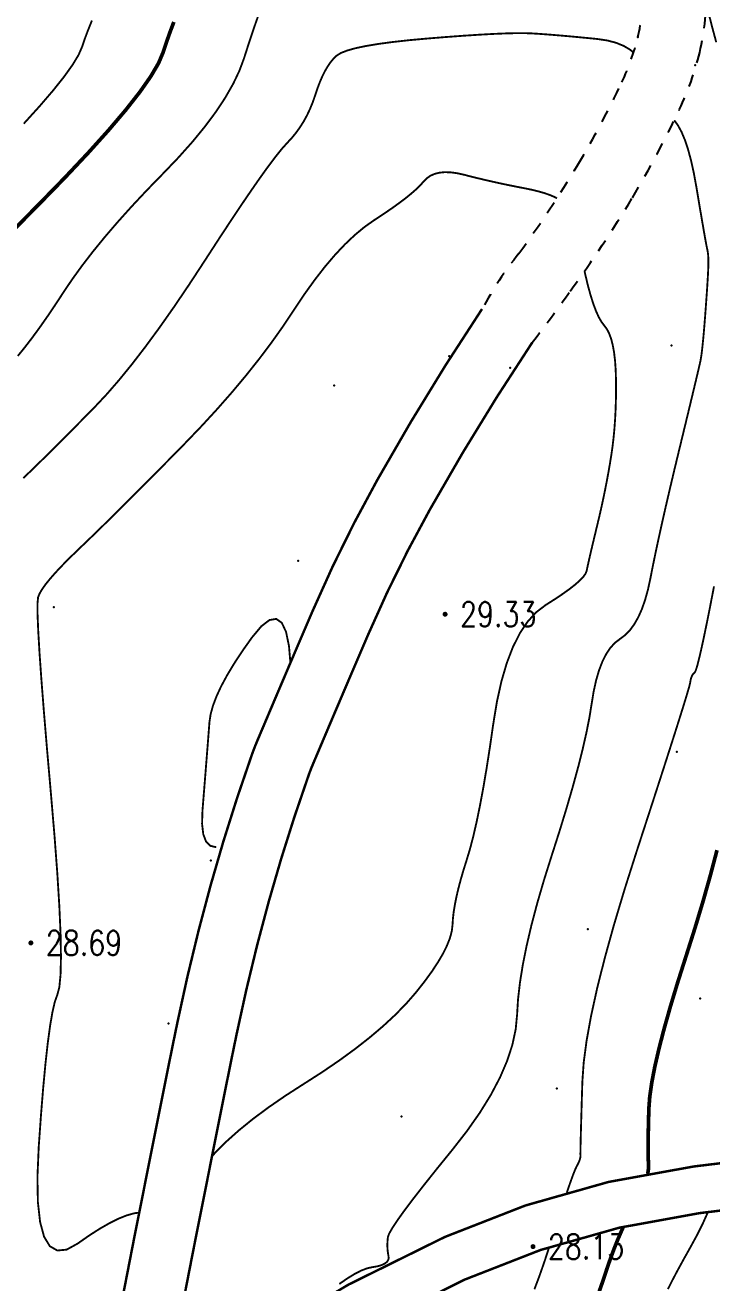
# Model space of a CAD drawing. Extents: x 940 to 2162, y 608 to 1562.
# Drawn here: x 1225.6 to 1253.3, y 845.1 to 895.8 of the extents above; entities that cross this region are included whole.
import ezdxf
from ezdxf.enums import TextEntityAlignment as Align

# ---------------------------------------------------------------- set-up
doc = ezdxf.new("R2010")
doc.units = 0
doc.header["$LTSCALE"] = 0.5
doc.header["$PDSIZE"] = 0.2
doc.linetypes.add('X6', pattern=[2, 1, -1])
doc.layers.get('0').update_dxf_attribs({"linetype": 'CONTINUOUS'})
for name, color, linetype in [('DGX', 2, 'CONTINUOUS'), ('DLSS', 4, 'CONTINUOUS'), ('GCD', 1, 'CONTINUOUS'), ('ZDH', 1, 'CONTINUOUS')]:
    doc.layers.add(name, color=color, linetype=linetype)
doc.styles.add('HZ', font='rs.shx', dxfattribs={"width": 0.8, "bigfont": 'hztxt.shx'})

# ---------------------------------------------------------------- blocks, each defined once
blk = doc.blocks.new('GC200')
at = {"linetype": 'Continuous', "const_width": 0.2, "flags": 128}
blk.add_lwpolyline([(-0.1, 0, 1), (0.1, 0, 1)], format="xyb", close=True, dxfattribs=at)

msp = doc.modelspace()

# ---------------------------------------------------------------- linework, layer by layer
at = {"layer": 'DGX', "linetype": 'Continuous', "const_width": 0.075, "flags": 128}
for points, elevation in [([(1253.437397465168, 895.1491603137837), (1253.259665148945, 895.8078743755938), (1253.069018319273, 896.5573132098982)], 28), ([(1234.94724972169, 896.1940670897145), (1234.818924354381, 895.83037690754), (1234.682493622033, 895.4285023933181), (1234.537957524644, 894.9884435470491), (1234.385316062214, 894.510200368733), (1234.196895542031, 894.0019948022849), (1233.945022271382, 893.4720487916206), (1233.629696250265, 892.9203623367399), (1233.250917478682, 892.346935437643), (1232.808685956633, 891.7517680943296), (1232.303001684117, 891.1348603067999), (1231.733864661134, 890.4962120750538), (1231.101274887684, 889.8358233990914), (1230.457171146464, 889.173441642009), (1229.853492220169, 888.5288141669032), (1229.290238108798, 887.9019409737739), (1228.767408812352, 887.2928220626211), (1228.285004330831, 886.7014574334447), (1227.843024664236, 886.1278470862449), (1227.441469812564, 885.5719910210215), (1227.080339775818, 885.0338892377747), (1226.74545373441, 884.5221491260795), (1226.422630868755, 884.0453780755113), (1226.111871178852, 883.6035760860698), (1225.8131746647, 883.1967431577552), (1225.526541326301, 882.8248792905675), (1225.251971163654, 882.4879844845068)], 28), ([(1228.245175253261, 896.0294945798918), (1228.083220342294, 895.6248430185233), (1227.950467730807, 895.2691249209382), (1227.846917418801, 894.9623402871364), (1227.707433278297, 894.6409867132538), (1227.466879181314, 894.2415617954263), (1227.125255127853, 893.7640655336539), (1226.682561117913, 893.2084979279366), (1226.138797151495, 892.5748589782745), (1225.493963228598, 891.8631486846675)], 27), ([(1250.098194084668, 894.7346405551291), (1249.971411671621, 894.8435966823749), (1249.705602096912, 895.0025661663456), (1249.397751464707, 895.1281996681787), (1249.047859775009, 895.2204971878746), (1248.655927027815, 895.2794587254331), (1248.252976395393, 895.3200346871688), (1247.870031050009, 895.3571754793962), (1247.507090991663, 895.3908811021155), (1247.164156220355, 895.4211515553263), (1246.841226736085, 895.4479868390291), (1246.538302538853, 895.4713869532235), (1246.255383628659, 895.4913518979097), (1245.992470005503, 895.5078816730875), (1245.705656754136, 895.5176323664092), (1245.351038959308, 895.5172600655269), (1244.928616621018, 895.5067647704406), (1244.438389739268, 895.4861464811502), (1243.880358314056, 895.4554051976558), (1243.254522345384, 895.4145409199573), (1242.56088183325, 895.3635536480548), (1241.799436777656, 895.3024433819483), (1241.04602504975, 895.2337388212379), (1240.376484520683, 895.1599686655242), (1239.790815190455, 895.0811329148069), (1239.289017059066, 894.9972315690861), (1238.871090126516, 894.9082646283618), (1238.537034392806, 894.8142320926341), (1238.286849857934, 894.7151339619029), (1238.120536521901, 894.6109702361682), (1237.998223200571, 894.492821698791), (1237.880038709806, 894.3517691331323), (1237.765983049607, 894.187812539192), (1237.656056219974, 894.0009519169702), (1237.550258220907, 893.7911872664669), (1237.448589052406, 893.558518587682), (1237.35104871447, 893.3029458806155), (1237.2576372071, 893.0244691452675), (1237.160094213236, 892.7406314277758), (1237.050159415818, 892.4689757742784), (1236.927832814845, 892.2095021847751), (1236.793114410318, 891.962210659266), (1236.646004202237, 891.7271011977512), (1236.486502190602, 891.5041738002304), (1236.314608375412, 891.293428466704), (1236.130322756668, 891.0948651971717), (1235.91148226064, 890.8519184075253), (1235.635923813595, 890.5080225136564), (1235.303647415535, 890.0631775155653), (1234.914653066459, 889.5173834132518), (1234.468940766367, 888.8706402067157), (1233.96651051526, 888.1229478959574), (1233.407362313137, 887.2743064809767), (1232.791496159998, 886.3247159617736), (1232.158668800612, 885.3576910531965), (1231.548636979747, 884.4567464700941), (1230.961400697403, 883.6218822124664), (1230.39695995358, 882.8530982803132), (1229.855314748277, 882.1503946736348), (1229.336465081496, 881.5137713924308), (1228.840410953236, 880.9432284367016), (1228.367152363496, 880.438765806447), (1227.917888846166, 879.9813305005134), (1227.493819935134, 879.5518695177475), (1227.094945630399, 879.1503828581492), (1226.721265931962, 878.7768705217186), (1226.372780839822, 878.4313325084554), (1226.04949035398, 878.11376881836), (1225.751394474436, 877.8241794514321), (1225.47849320119, 877.5625644076717)], 28.5), ([(1238.227953052323, 845.0405261946883), (1238.551862914559, 845.2643903505888), (1238.845250711538, 845.443858582003), (1239.10811644326, 845.5789308889309), (1239.340460109723, 845.6696072713727), (1239.54228171093, 845.715887729328), (1239.715993117442, 845.7440213451555), (1239.864006199823, 845.7802572012137), (1239.986320958073, 845.8245952975024), (1240.082937392192, 845.8770356340216), (1240.153855502179, 845.9375782107714), (1240.199075288036, 846.0062230277518), (1240.218596749762, 846.0829700849628), (1240.212419887357, 846.1678193824043), (1240.195393641122, 846.2575408810486), (1240.182366951359, 846.3489045418677), (1240.173339818069, 846.4419103648617), (1240.16831224125, 846.5365583500304), (1240.167284220904, 846.6328484973741), (1240.17025575703, 846.7307808068927), (1240.177226849627, 846.8303552785861), (1240.188197498697, 846.9315719124544), (1240.240109611203, 847.0758344736852), (1240.369905094107, 847.3045467274661), (1240.57758394741, 847.6177086737972), (1240.863146171112, 848.0153203126786), (1241.226591765213, 848.49738164411), (1241.667920729714, 849.0638926680916), (1242.187133064613, 849.7148533846233), (1242.78422876991, 850.4502637937053), (1243.381654561657, 851.2160988213099), (1243.901857155902, 851.9583333934096), (1244.344836552644, 852.6769675100044), (1244.710592751885, 853.3720011710943), (1244.999125753624, 854.0434343766794), (1245.210435557861, 854.6912671267597), (1245.344522164596, 855.3154994213352), (1245.40138557383, 855.9161312604056), (1245.439171293965, 856.5315591821245), (1245.516024833406, 857.200179724645), (1245.631946192153, 857.9219928879671), (1245.786935370206, 858.6969986720908), (1245.980992367564, 859.5251970770162), (1246.214117184229, 860.4065881027432), (1246.486309820199, 861.3411717492718), (1246.797570275475, 862.328948016602), (1247.112218209904, 863.3123880726955), (1247.394573283331, 864.2339630855141), (1247.644635495758, 865.0936730550576), (1247.862404847184, 865.8915179813262), (1248.047881337608, 866.6274978643198), (1248.201064967032, 867.3016127040385), (1248.321955735455, 867.9138625004821), (1248.410553642877, 868.4642472536507), (1248.49185953141, 868.959532718491), (1248.590874243165, 869.4064846499496), (1248.707597778144, 869.8051030480265), (1248.842030136346, 870.1553879127216), (1248.99417131777, 870.4573392440352), (1249.164021322418, 870.7109570419669), (1249.351580150289, 870.916241306517), (1249.556847801382, 871.0731920376854), (1249.763282777734, 871.2273926743785), (1249.954343581378, 871.4244266555027), (1250.130030212316, 871.664293981058), (1250.290342670547, 871.9469946510443), (1250.435280956071, 872.2725286654618), (1250.564845068889, 872.6408960243103), (1250.679035008999, 873.05209672759), (1250.777850776403, 873.5061307753008), (1250.875562979753, 874.0024934520738), (1250.986442227704, 874.5406800425403), (1251.110488520255, 875.1206905467002), (1251.247701857407, 875.7425249645535), (1251.398082239159, 876.4061832961002), (1251.561629665511, 877.1116655413404), (1251.738344136464, 877.8589717002739), (1251.928225652018, 878.6481017729009), (1252.113731845372, 879.4137710458187), (1252.277320349727, 880.0906948056248), (1252.418991165083, 880.6788730523193), (1252.53874429144, 881.178305785902), (1252.636579728799, 881.588993006373), (1252.712497477158, 881.9109347137322), (1252.766497536518, 882.1441309079798), (1252.798579906879, 882.2885815891156), (1252.8201440284, 882.4059623761397), (1252.842589341238, 882.557948888052), (1252.865915845394, 882.7445411248526), (1252.890123540867, 882.9657390865415), (1252.915212427657, 883.2215427731186), (1252.941182505765, 883.5119521845838), (1252.96803377519, 883.8369673209374), (1252.995766235933, 884.1965881821793), (1253.022324067882, 884.5568705904053), (1253.045651450926, 884.8838703677113), (1253.065748385064, 885.1775875140975), (1253.082614870298, 885.4380220295636), (1253.096250906626, 885.6651739141098), (1253.10665649405, 885.8590431677361), (1253.113831632568, 886.0196297904424), (1253.117776322182, 886.1469337822289), (1253.11913535248, 886.2538599016985), (1253.118553513054, 886.3533129074546), (1253.116030803903, 886.4452927994971), (1253.111567225027, 886.529799577826), (1253.105162776426, 886.6068332424413), (1253.096817458101, 886.6763937933431), (1253.08653127005, 886.7384812305313), (1253.074304212275, 886.793095554006), (1253.05582845963, 886.8772853939698), (1253.026796186972, 887.0280993806257), (1252.987207394299, 887.2455375139735), (1252.937062081612, 887.5295997940134), (1252.876360248911, 887.8802862207453), (1252.805101896196, 888.2975967941693), (1252.723287023467, 888.7815315142852), (1252.630915630723, 889.3320903810933), (1252.52905987533, 889.887054224746), (1252.418791914652, 890.3842038753958), (1252.300111748688, 890.823539333043), (1252.173019377438, 891.2050605976873), (1252.037514800903, 891.5287676693289), (1251.893598019082, 891.7946605479677), (1251.742306872719, 892.0013215616168)], 28.5), ([(1247.009253892359, 888.853591841574), (1246.913908655303, 888.9047186396618), (1246.727749474812, 888.984600645131), (1246.512784972051, 889.059987091065), (1246.269015147018, 889.1308779774637), (1245.996439999714, 889.1972733043272), (1245.69505953014, 889.2591730716554), (1245.380763415354, 889.3198610207598), (1245.069441332419, 889.3826208929521), (1244.761093281333, 889.4474526882321), (1244.455719262097, 889.5143564066), (1244.15331927471, 889.5833320480556), (1243.853893319174, 889.6543796125989), (1243.557441395487, 889.72749910023), (1243.26396350365, 889.8026905109489), (1242.982972057482, 889.8651917239158), (1242.723979470803, 889.900240618291), (1242.486985743613, 889.9078371940747), (1242.271990875912, 889.8879814512666), (1242.078994867701, 889.8406733898669), (1241.907997718978, 889.7659130098755), (1241.758999429745, 889.6637003112924), (1241.632, 889.5340352941176), (1241.499203476915, 889.3840948118155), (1241.332813907658, 889.2210557178503), (1241.13283129223, 889.0449180122218), (1240.899255630631, 888.8556816949302), (1240.63208692286, 888.6533467659756), (1240.331325168919, 888.4379132253578), (1239.996970368806, 888.2093810730768), (1239.629022522523, 887.9677503091327), (1239.2419377777, 887.6941197019545), (1238.850172281973, 887.369588019971), (1238.45372603534, 886.9941552631824), (1238.052599037801, 886.5678214315885), (1237.646791289357, 886.0905865251896), (1237.236302790008, 885.5624505439853), (1236.821133539753, 884.9834134879759), (1236.401283538593, 884.3534753571612), (1235.963023221912, 883.6957126818456), (1235.492623025097, 883.0332019923333), (1234.990082948147, 882.3659432886243), (1234.455402991063, 881.6939365707185), (1233.888583153843, 881.017181838616), (1233.289623436489, 880.3356790923168), (1232.658523839, 879.6494283318209), (1231.995284361376, 878.9584295571283), (1231.334503180519, 878.2856292295688), (1230.710778473332, 877.6539738104724), (1230.124110239814, 877.0634632998391), (1229.574498479966, 876.5140976976688), (1229.061943193787, 876.0058770039617), (1228.586444381278, 875.5388012187177), (1228.148002042438, 875.1128703419367), (1227.746616177268, 874.7280843736189), (1227.385461556273, 874.3784991921144), (1227.067712949959, 874.0581706757736), (1226.793370358326, 873.7670988245964), (1226.562433781375, 873.5052836385828), (1226.374903219104, 873.2727251177328), (1226.230778671515, 873.0694232620465), (1226.130060138608, 872.8953780715237), (1226.072747620381, 872.7505895461647), (1226.049616328229, 872.5137003856987), (1226.051441473544, 872.0633532898552), (1226.078223056326, 871.3995482586341), (1226.129961076576, 870.5222852920356), (1226.206655534293, 869.4315643900595), (1226.308306429477, 868.127385552706), (1226.434913762128, 866.6097487799748), (1226.586477532247, 864.8786540718661), (1226.734099232313, 863.1428702788155), (1226.848880354805, 861.6111662512586), (1226.930820899725, 860.2835419891954), (1226.979920867071, 859.1599974926258), (1226.996180256843, 858.24053276155), (1226.979599069043, 857.5251477959677), (1226.930177303669, 857.013842595879), (1226.847914960722, 856.7066171612842), (1226.749869686779, 856.4313452179201), (1226.653099128418, 856.0159004915242), (1226.557603285637, 855.4602829820965), (1226.463382158437, 854.7644926896369), (1226.370435746819, 853.9285296141454), (1226.278764050781, 852.9523937556221), (1226.188367070325, 851.8360851140669), (1226.09924480545, 850.5796036894799), (1226.046335956415, 849.3577601344185), (1226.064579223481, 848.3453651014404), (1226.153974606647, 847.5424185905454), (1226.314522105913, 846.9489206017336), (1226.546221721279, 846.564871135005), (1226.849073452745, 846.3902701903596), (1227.223077300311, 846.4251177677974), (1227.668233263978, 846.6694138673183), (1228.13242998489, 846.9942955852505), (1228.563556104191, 847.2709000179218), (1228.961611621882, 847.4992271653324), (1229.326596537963, 847.6792770274822), (1229.658510852434, 847.8110496043711), (1229.957354565295, 847.8945448959993), (1230.154461030294, 847.9206637787814)], 29), ([(1233.089753352251, 850.1905124270716), (1233.229663062546, 850.3487822467447), (1233.675338466508, 850.7927757245164), (1234.179851438374, 851.2431607836161), (1234.743201978145, 851.6999374240438), (1235.36539008582, 852.1631056457994), (1236.046415761399, 852.632665448883), (1236.786279004883, 853.1086168332946), (1237.530161080298, 853.5855466599684), (1238.223243251672, 854.0580417898387), (1238.865525519005, 854.5261022229056), (1239.457007882298, 854.989727959169), (1239.99769034155, 855.448918998629), (1240.48757289676, 855.9036753412854), (1240.92665554793, 856.3539969871384), (1241.31493829506, 856.7998839361879), (1241.655605059231, 857.230798181656), (1241.951839761528, 857.6362017167646), (1242.203642401951, 858.0160945415139), (1242.411012980499, 858.3704766559036), (1242.573951497173, 858.699348059934), (1242.692457951972, 859.0027087536049), (1242.766532344897, 859.2805587369164), (1242.796174675947, 859.5328980098684), (1242.811548936928, 859.7833034394646), (1242.842819119642, 860.0553518927084), (1242.889985224091, 860.3490433695998), (1242.953047250274, 860.6643778701389), (1243.032005198191, 861.0013553943256), (1243.126859067842, 861.35997594216), (1243.237608859227, 861.740239513642), (1243.364254572346, 862.1421461087716), (1243.498788866877, 862.5889648826925), (1243.633204402498, 863.1039649905482), (1243.767501179207, 863.6871464323389), (1243.901679197005, 864.3385092080644), (1244.035738455893, 865.0580533177248), (1244.16967895587, 865.84577876132), (1244.303500696936, 866.7016855388501), (1244.43720367909, 867.6257736503152), (1244.587180081586, 868.5393745415408), (1244.769822083676, 869.363819658353), (1244.98512968536, 870.0991090007516), (1245.233102886637, 870.7452425687366), (1245.513741687509, 871.302220362308), (1245.827046087973, 871.770042381466), (1246.173016088032, 872.1487086262105), (1246.551651687685, 872.4382190965413), (1246.923138351922, 872.6741239922412), (1247.247661545735, 872.8919735130928), (1247.525221269125, 873.0917676590961), (1247.75581752209, 873.2735064302512), (1247.939450304632, 873.437189826558), (1248.076119616749, 873.5828178480165), (1248.165825458443, 873.7103904946266), (1248.208567829713, 873.8199077663885), (1248.232103285131, 873.9367055221712), (1248.264188379267, 874.0861196208441), (1248.304823112122, 874.2681500624069), (1248.354007483697, 874.4827968468599), (1248.41174149399, 874.7300599742027), (1248.478025143003, 875.0099394444358), (1248.552858430734, 875.3224352575588), (1248.636241357185, 875.6675474135718), (1248.721754421093, 876.0276249462795), (1248.802978121198, 876.3850168894866), (1248.879912457499, 876.7397232431929), (1248.952557429996, 877.0917440073986), (1249.02091303869, 877.4410791821034), (1249.08497928358, 877.7877287673076), (1249.144756164667, 878.1316927630111), (1249.20024368195, 878.4729711692139), (1249.2499028205, 878.81816802042), (1249.292194565389, 879.1738873511337), (1249.327118916617, 879.5401291613548), (1249.354675874183, 879.9168934510834), (1249.374865438088, 880.3041802203195), (1249.387687608332, 880.701989469063), (1249.393142384914, 881.1103211973141), (1249.391229767835, 881.5291754050727), (1249.378932868096, 881.9345006802724), (1249.353234796698, 882.3022456108471), (1249.314135553642, 882.6324101967965), (1249.261635138928, 882.9249944381208), (1249.195733552555, 883.1799983348201), (1249.116430794524, 883.3974218868941), (1249.023726864835, 883.577265094343), (1248.917621763487, 883.719527957167), (1248.805417349403, 883.8668634067983), (1248.694415481506, 884.0619243746698), (1248.584616159796, 884.3047108607815), (1248.476019384273, 884.5952228651333), (1248.368625154936, 884.9334603877253), (1248.262433471787, 885.3194234285576), (1248.157444334824, 885.7531119876298), (1248.122724289717, 885.9141609088306)], 29), ([(1247.406991041511, 848.7243357039392), (1247.446353884856, 848.8418582685842), (1247.566843603353, 849.1899198917572), (1247.665178539092, 849.4601606002764), (1247.741358692071, 849.652580394142), (1247.795384062291, 849.7671792733538), (1247.835489323923, 849.8405064908258), (1247.869909151136, 849.9091112994718), (1247.898643543931, 849.9729936992917), (1247.921692502307, 850.0321536902856), (1247.939056026266, 850.0865912724535), (1247.950734115806, 850.1363064457953), (1247.956726770928, 850.1812992103111), (1247.957033991632, 850.2215695660009), (1247.956032071076, 850.3014724856298), (1247.958097302419, 850.465362941963), (1247.963229685662, 850.7132409350005), (1247.971429220804, 851.0451064647424), (1247.982695907845, 851.4609595311886), (1247.997029746785, 851.960800134339), (1248.014430737625, 852.5446282741938), (1248.034898880364, 853.2124439507529), (1248.088462682626, 853.978891370889), (1248.205150652037, 854.8586147414748), (1248.384962788595, 855.8516140625102), (1248.627899092301, 856.9578893339952), (1248.933959563155, 858.17744055593), (1249.303144201157, 859.5102677283145), (1249.735453006306, 860.9563708511486), (1250.230885978604, 862.5157499244324), (1250.72564755293, 864.0358112626986), (1251.155942164165, 865.3639611804799), (1251.521769812309, 866.5001996777764), (1251.823130497362, 867.4445267545882), (1252.060024219324, 868.196942410915), (1252.232450978195, 868.7574466467569), (1252.340410773975, 869.126039462114), (1252.383903606663, 869.3027208569863), (1252.396538981233, 869.3796908954412), (1252.411926402654, 869.4491496415462), (1252.430065870928, 869.5110970953015), (1252.450957386054, 869.5655332567068), (1252.474600948032, 869.6124581257623), (1252.500996556862, 869.6518717024678), (1252.530144212545, 869.6837739868236), (1252.56204391508, 869.7081649788295), (1252.603427203546, 869.7806613565157), (1252.661025617022, 869.9568797979124), (1252.734839155508, 870.2368203030196), (1252.824867819005, 870.6204828718372), (1252.931111607512, 871.1078675043655), (1253.053570521028, 871.6989742006041), (1253.192244559555, 872.3938029605533), (1253.347133723093, 873.192353784213)], 28), ([(1236.253627949759, 870.1062664170365), (1236.197060556244, 870.7809155534904), (1236.079472445467, 871.3520112901442), (1235.909376521874, 871.7180247553649), (1235.686772785468, 871.8789559491527), (1235.411661236247, 871.8348048715072), (1235.084041874211, 871.5855715224288), (1234.703914699361, 871.1312559019174), (1234.321520795733, 870.5906682795639), (1233.987101247364, 870.0826189249599), (1233.700656054253, 869.607107838105), (1233.462185216401, 869.1641350189994), (1233.271688733808, 868.7537004676431), (1233.129166606474, 868.3758041840359), (1233.034618834398, 868.0304461681782), (1232.98804541758, 867.7176264200696), (1232.963872858011, 867.4023125109796), (1232.936527657678, 867.0494720121776), (1232.906009816581, 866.6591049236636), (1232.872319334721, 866.2312112454375), (1232.835456212098, 865.7657909774994), (1232.795420448711, 865.2628441198493), (1232.75221204456, 864.7223706724872), (1232.705830999646, 864.144370635413), (1232.689814923711, 863.6078030921757), (1232.737701426498, 863.1916271263241), (1232.849490508008, 862.8958427378583), (1233.02518216824, 862.7204499267782), (1233.261575842739, 862.6661834143957)], 29.5), ([(1251.484520667937, 844.8304911405216), (1251.67036543618, 845.1967181915472), (1251.883553945293, 845.6000745578739), (1252.124086195277, 846.0405602395017), (1252.39196218613, 846.5181752364306), (1252.654874456826, 846.9988758843025), (1252.880515546335, 847.4486185187594), (1253.068885454657, 847.8674031398011), (1253.098499267452, 847.943413208004)], 27), ([(1246.099938504845, 844.825775180002), (1246.310319165588, 845.3856199368998), (1246.524622058399, 846.0008290866843), (1246.695727562478, 846.526611001599)], 28)]:
    msp.add_lwpolyline(points, dxfattribs=dict(at, elevation=elevation))
at = {"layer": 'DGX', "color": 3, "linetype": 'Continuous', "const_width": 0.15, "elevation": 27.5, "flags": 128}
for points in [[(1225.002860032288, 887.4949648764929), (1226.0722270187, 888.5767816010111), (1227.146919725343, 889.6793134761494), (1228.09469629158, 890.6868179843527), (1228.915556717413, 891.5992951256208), (1229.609501002841, 892.4167448999538), (1230.176529147865, 893.1391673073517), (1230.616641152484, 893.7665623478144), (1230.929837016698, 894.2989300213421), (1231.116116740508, 894.7362703279346), (1231.246261938335, 895.1330648752694), (1231.391054224601, 895.5437952710238), (1231.550493599306, 895.9684615151978)], [(1253.467996407544, 862.5478027935482), (1253.198273128011, 861.5251802586981), (1252.901610274639, 860.4758118858666), (1252.578007847425, 859.3996976750536), (1252.227465846372, 858.296837626259), (1251.885381496483, 857.2238083318263), (1251.587152022766, 856.2371863840987), (1251.33277742522, 855.3369717830761), (1251.122257703845, 854.5231645287588), (1250.955592858642, 853.7957646211465), (1250.832782889609, 853.1547720602395), (1250.753827796748, 852.6001868460374), (1250.718727580057, 852.1320089785406), (1250.706976759013, 851.7246448997012), (1250.698069853088, 851.3525010514712), (1250.692006862282, 851.0155774338508), (1250.688787786597, 850.7138740468399), (1250.688412626032, 850.4473908904387), (1250.690881380586, 850.2161279646471), (1250.69619405026, 850.0200852694649), (1250.704350635054, 849.8592628048923), (1250.703190023507, 849.7071303500643), (1250.680551104157, 849.5371576841156), (1250.668714362604, 849.4867671081498)], [(1249.690683732096, 847.3491735925211), (1249.618604519766, 847.1933190416522), (1249.465437276396, 846.836174704553), (1249.314864512082, 846.4586845677774), (1249.166886226822, 846.0608486313255), (1249.021502420619, 845.6426668951974), (1248.878713093471, 845.2041393593929), (1248.715413059951, 844.7420306433571)]]:
    msp.add_lwpolyline(points, dxfattribs=at)
at = {"layer": 'DLSS', "linetype": 'X6'}
for points in [[(1250.094, 923.665, 0.003672201049297355), (1249.563501284581, 920.6929822171442, 0.006366958148500639), (1249.292, 918.973, 0.003907409447563448), (1248.330299429843, 911.9458929700377, 0.01891239653368883), (1248.198, 910.486, 0.1028209016356975), (1248.584328531616, 907.9701239584753, -0.0514746405498978), (1249.854, 903.088, -0.02436665922355687), (1250.454019095539, 897.2744977010852, -0.07418672464454572), (1250.273, 895.354, -0.04944799251396462), (1249.629664136749, 893.5404871762803, -0.02506639629593412), (1247.847, 890.197, -0.02388936014375386), (1245.469715248739, 886.6289353885875, 0.04041259280311477), (1243.987, 884.386, 0.02807233583220006)], [(1251.691, 917.6000000000001, 0.003345063223096749), (1250.879092422299, 911.6173458351556, 0.0189123965336884), (1250.764332815255, 910.3510006682416, 0.1028209016357048), (1250.991918611251, 908.8689003192441, -0.0514746405498978), (1252.394417734178, 903.4760292181077, -0.02436665922355684), (1253.020137089632, 897.4135206438733, -0.07418672464454391), (1252.767946597629, 894.7379396026279, -0.04944799251396536), (1251.955083680572, 892.4465434467241, -0.0250663962959341), (1250.051266907979, 888.875827665814, -0.02388936014375419), (1247.537897903109, 885.1035143167529, -0.01065035626276654), (1246.01309581438, 883.0349596440414, 0.02807233583220044)]]:
    msp.add_lwpolyline(points, format="xyb", dxfattribs=at)
at = {"layer": 'DLSS', "linetype": 'Continuous', "flags": 128}
for points in [[(1202.544, 774.88, 0.1, 0.1, 0.04756898572280916), (1218.542304350097, 802.9207153794773, 0.1, 0.1, 0.05874546181282883), (1226.428, 827.877, 0.1, 0.09999999999999999, 0.00352294460510984), (1228.52405670363, 839.2887553972165, 0.09999999999999999, 0.1, -0.005341027312606199), (1229.934, 846.811, 0.1, 0.1, -0.0004608248269781291), (1231.281313761792, 853.5653157565393, 0.1, 0.1, -0.001538348904523726), (1231.693, 855.587, 0.1, 0.1, -0.01681018764112844), (1233.035925139373, 861.132704671003, 0.1, 0.1, -0.01737156697649182), (1234.699, 866.398, 0.1, 0.1, -0.01475906146164544), (1234.910752167259, 866.943630040103, 0.1, 0.1, -0.001515017687697216), (1237.145, 872.188, 0.1, 0.1, -0.02635886641025029), (1239.759433058651, 877.4851705624123, 0.1, 0.1, -0.01923397528797282), (1243.987, 884.386, 0.1, 0.1, 0)], [(1231.315, 840.292, 0.1, 0.1, -0.05807146190681366), (1242.487575303202, 846.9382435095298, 0.1, 0.1, -0.07246513672375492), (1252.53, 849.782, 0.1, 0.1, -0.01596920119547954), (1261.943154857163, 850.7201597898446, 0.1, 0.1, -0.0544632199432496), (1264.722, 850.605, 0.1, 0.1, -0.05551183831369796), (1269.45253836959, 849.3407648494513, 0.1, 0.1, -0.08354646743622723), (1272.256, 847.665, 0.1, 0.09999999999999999, -0.05711651352285818), (1274.901188462547, 844.8325174127467, 0.09999999999999999, 0.1, -0.04754218843761822), (1277.301, 840.848, 0.1, 0.1, -0.04847525945389786), (1280.655569887736, 831.6640967163975, 0.1, 0.1, 0.05117156757140964), (1283.881, 822.979, 0.1, 0.1, 0.003362263260482139), (1284.931934672699, 820.8819554447509, 0.1, 0.1, 0.01704557984449469), (1285.156, 820.477, 0.1, 0.1, 0.04460918334257286), (1285.613286929988, 819.8480065996246, 0.1, 0.1, 0.04077338636475622), (1286.223, 819.255, 0.1, 0.1, 0.1000219520600042), (1287.341854412874, 818.6573162373361, 0.1, 0.1, 0.01440256606012477), (1295.767, 816.394, 0.1, 0.1, 0.02165513906909763), (1304.324784836774, 814.7451905847327, 0.1, 0.1, -0.02823594093671694), (1310.873, 813.394, 0.1, 0.1, -0.07867640039179213), (1318.914205439068, 809.8321538621476, 0.1, 0.1, 0.07288475150113653), (1327.542, 805.891, 0.1, 0.1, 0.01624917921336194), (1327.967258698372, 805.7821941195743, 0.1, 0.1, 0.004832446669667248), (1329.411, 805.477, 0.1, 0.1, 0)]]:
    msp.add_lwpolyline(points, format="xyseb", dxfattribs=at)
at = {"layer": 'DLSS', "linetype": 'Continuous', "const_width": 0.1, "flags": 128}
for points in [[(1220.76249388554, 801.9201491801734, 0.05874546181282886), (1228.820009569804, 827.4202018931273, 0.003522944605109819), (1230.922265636864, 838.8657090581067, -0.005341027312606186), (1232.322624428231, 846.336818986742, -0.0004608248269781044), (1233.669060075072, 853.0867326019049, -0.001538348904523735), (1234.07775621777, 855.0937332625407, -0.01681018764112842), (1235.382153760348, 860.4803354882582, -0.01737156697649183), (1236.994278159669, 865.5843216469478, -0.0147590614616445), (1237.154027092004, 865.9959529302761, -0.001515017687697177), (1239.382490782615, 871.2267459804036, -0.02635886641025002), (1241.883365160024, 876.2938323563461, -0.01923397528797302), (1246.01309581438, 883.0349596440414, -0.01923397528797302)], [(1230.650564067822, 837.333894502435, -0.06882770410872911), (1243.262111770528, 845.2067586671359, -0.07246513672375599), (1252.778286296614, 847.9014946387816, -0.01596920119547963), (1262.070906062384, 848.827641328053, -0.0544632199432509), (1264.438097783436, 848.7295411147968, -0.0555118383136984), (1268.762981616461, 847.5737170337793, -0.08354646743622338), (1271.026116899887, 846.2209314217417, -0.05711651352285898), (1273.376485670187, 843.7041434084259, -0.04754218843761744), (1275.590610880586, 840.0279295403159, -0.04847525945389795), (1278.819287540182, 831.1886877990252, 0.05117156757140937), (1282.179532438482, 822.1405761001988, 0.003362263260482111), (1283.241896610987, 820.0207250176168, 0.01704557984449499), (1283.528557533812, 819.5026399444228, 0.04460918334257497), (1284.184477384608, 818.6004290342249, 0.04077338636475944), (1285.015590098358, 817.7920892617548, 0.1000219520599963), (1286.797189908884, 816.8403718031963, 0.0144025660601253), (1295.327848508505, 814.5487107364495, 0.02165513906909706), (1304.046894594157, 812.8688314741902, -0.02823594093671592), (1310.385462505137, 811.5609005237685, -0.07867640039179245), (1317.884231074798, 808.2393264052006, 0.0728847515011375), (1327.012371492401, 804.0696158717623, 0.0162491792133672), (1327.557038584312, 803.9302583872451, 0.005448506005893027), (1329.225701083383, 803.5796651689902, 0.004832446669667462)]]:
    msp.add_lwpolyline(points, format="xyb", dxfattribs=at)
at = {"layer": 'ZDH', "linetype": 'Continuous'}
for p in [(1250.273, 895.354, 28.473), (1250.273, 895.354, 28.473), (1252.586, 894.223, 28.423), (1252.586, 894.223, 28.423), (1247.847, 890.197, 28.983), (1247.847, 890.197, 28.983), (1251.636, 882.909, 28.758), (1251.636, 882.909, 28.758), (1251.636, 882.909, 28.758), (1242.664, 882.48, 29.376), (1242.664, 882.48, 29.376), (1245.124, 882.006, 29.325), (1245.124, 882.006, 29.325), (1238.014, 881.297, 29.367), (1238.014, 881.297, 29.367), (1236.563, 874.226, 29.492), (1236.563, 874.226, 29.492), (1226.713, 872.347, 29.14), (1226.713, 872.347, 29.14), (1237.145, 872.188, 29.603), (1242.496, 872.067, 29.332), (1242.496, 872.067, 29.332), (1242.496, 872.067, 29.332), (1234.699, 866.398, 29.6), (1251.852, 866.517, 27.959), (1233.044, 862.123, 29.537), (1233.044, 862.123, 29.537), (1248.25, 859.355, 28.601), (1252.792, 856.559, 27.578), (1231.332, 855.555, 29.692), (1231.332, 855.555, 29.692), (1231.693, 855.587, 29.446), (1247.006, 852.923, 28.468), (1240.731, 851.792, 28.81), (1252.53, 849.782, 27.174), (1229.934, 846.811, 29.086)]:
    msp.add_point(p, dxfattribs=at)

# ---------------------------------------------------------------- block references
at = {"layer": 'GCD', "linetype": 'Continuous'}
ref = msp.add_blockref('GC200', (1242.496, 872.067, 29.332), dxfattribs=dict(at, xscale=0.5, yscale=0.5, zscale=0.5))
ref.add_attrib('height', '29.33', dxfattribs={"linetype": 'Continuous', "height": 1, "style": 'HZ', "width": 0.8}).set_placement((1243.096, 872.067, 29.332), align=Align.MIDDLE_LEFT)
ref = msp.add_blockref('GC200', (1225.782704348464, 858.8028656054225, 28.68890372921211), dxfattribs=dict(at, xscale=0.5, yscale=0.5, zscale=0.5))
ref.add_attrib('height', '28.69', dxfattribs={"linetype": 'Continuous', "height": 1, "style": 'HZ', "width": 0.8}).set_placement((1226.382704348463, 858.8028656054225, 28.68890372921211), align=Align.MIDDLE_LEFT)
ref = msp.add_blockref('GC200', (1246.043474471141, 846.547540784959, 28.1270544449458), dxfattribs=dict(at, xscale=0.5, yscale=0.5, zscale=0.5))
ref.add_attrib('height', '28.13', dxfattribs={"linetype": 'Continuous', "height": 1, "style": 'HZ', "width": 0.8}).set_placement((1246.643474471141, 846.547540784959, 28.1270544449458), align=Align.MIDDLE_LEFT)

doc.saveas('drawing.dxf')
